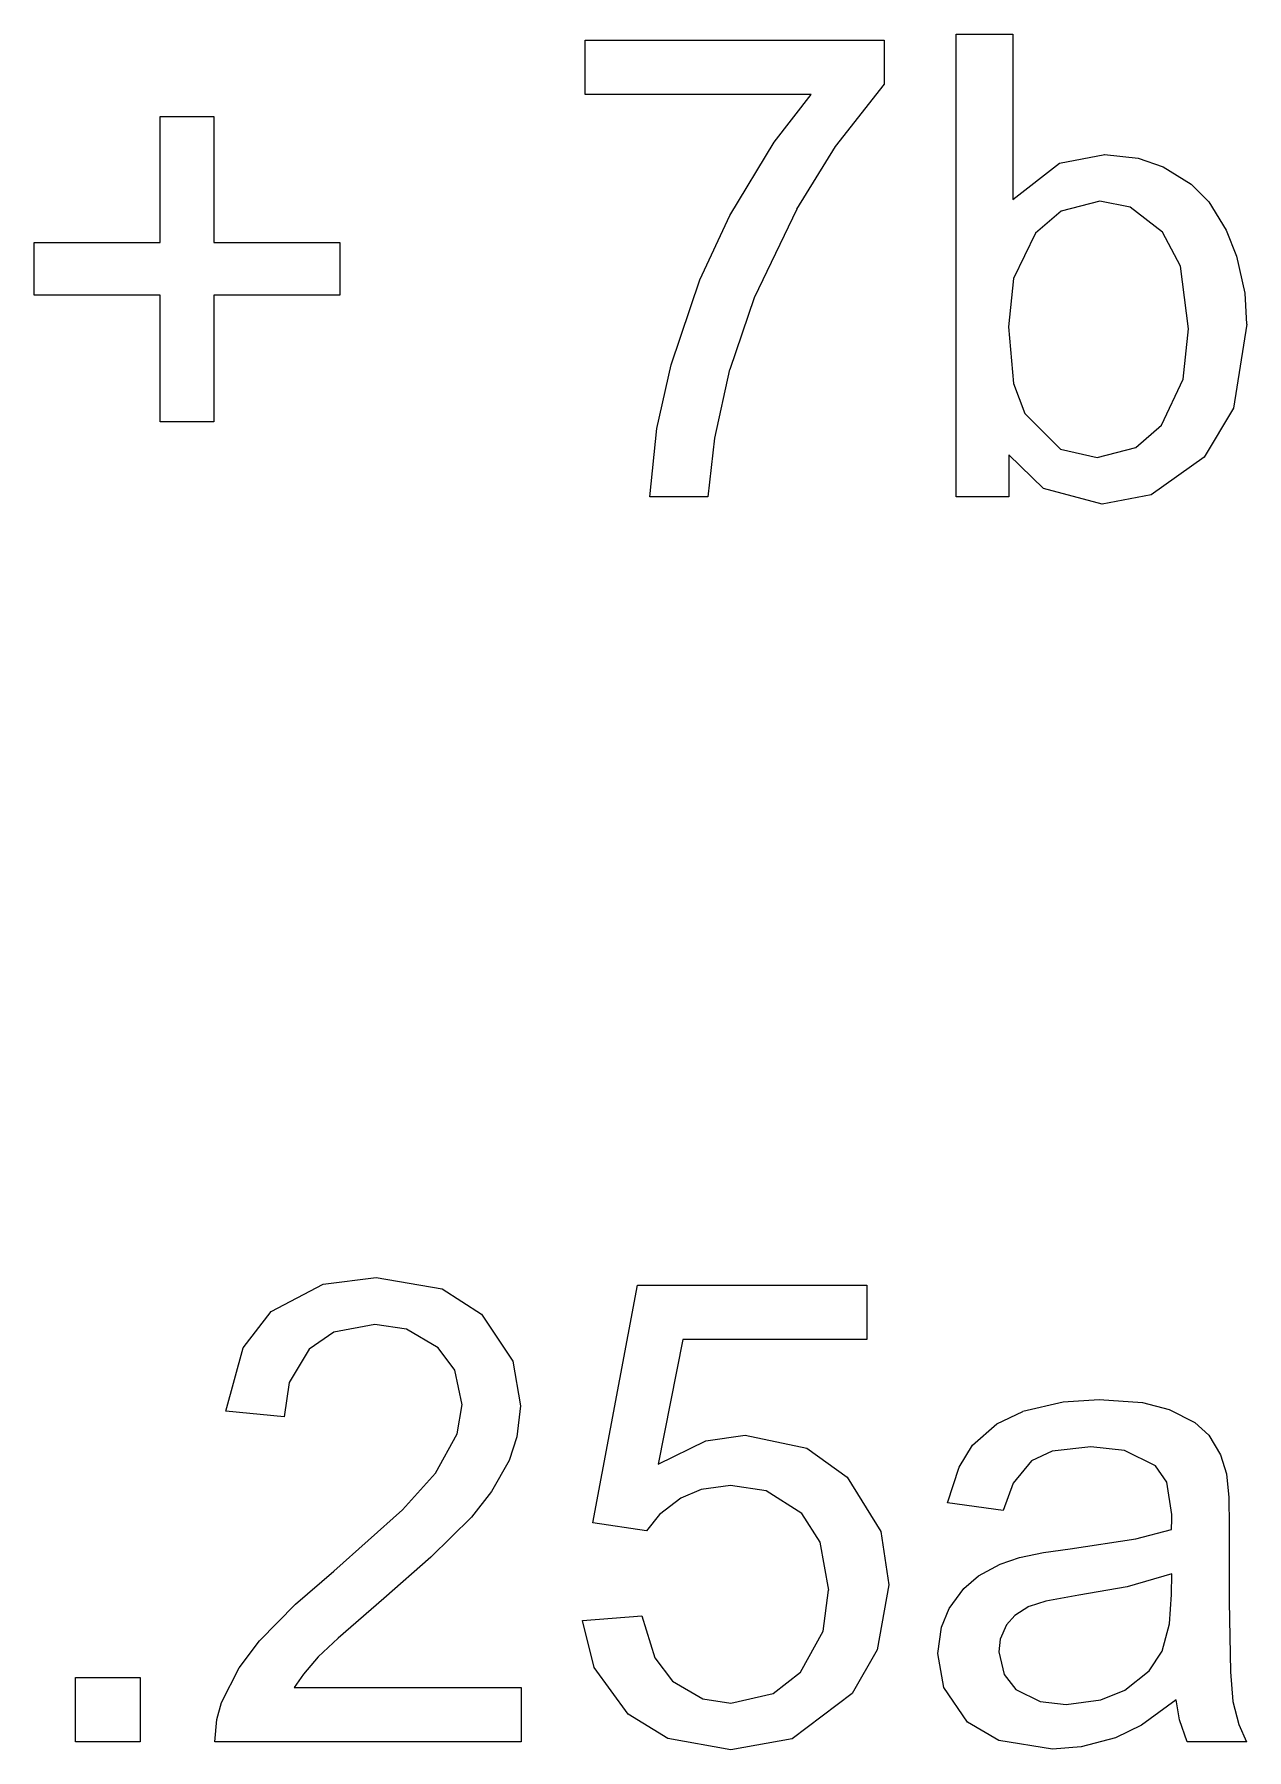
# Model space of a CAD drawing. Header units: millimetres. Extents: x -489 to 574, y -241 to 530.
# Drawn here: x -337.98 to -314.14, y -89.8 to -56.08 of the extents above; entities that cross this region are included whole.
import ezdxf

# ---------------------------------------------------------------- set-up
doc = ezdxf.new("R2010")
doc.units = ezdxf.units.MM
doc.layers.add('01_线宽0.15', color=7, linetype='Continuous')
doc.layers.add('实填充图层01', color=7, linetype='Continuous')

# ---------------------------------------------------------------- blocks, each defined once
blk = doc.blocks.new('图块1045_无名图块')
at = {"layer": '实填充图层01'}
for p, q in [((0.861, 1.229), (-0.107, 0.003)), ((-0.107, 0.003), (-0.861, -1.229))]:
    blk.add_line(p, q, dxfattribs=at)
blk = doc.blocks.new('图块1046_无名图块')
at = {"layer": '实填充图层01'}
for p, q in [((0.659, 1.578), (-0.175, -0.167)), ((-0.175, -0.167), (-0.659, -1.578))]:
    blk.add_line(p, q, dxfattribs=at)
blk = doc.blocks.new('图块1047_无名图块')
at = {"layer": '实填充图层01'}
for p, q in [((0.214, 1.251), (-0.085, -0.096)), ((-0.085, -0.096), (-0.214, -1.251))]:
    blk.add_line(p, q, dxfattribs=at)
blk = doc.blocks.new('图块1048_无名图块')
at = {"layer": '实填充图层01'}
for p, q in [((-0.069, 0.045), (0.211, 1.298)), ((-0.211, -1.298), (-0.069, 0.045))]:
    blk.add_line(p, q, dxfattribs=at)
blk = doc.blocks.new('图块1049_无名图块')
at = {"layer": '实填充图层01'}
for p, q in [((-0.017, 0.203), (0.577, 1.468)), ((-0.577, -1.468), (-0.017, 0.203))]:
    blk.add_line(p, q, dxfattribs=at)
blk = doc.blocks.new('图块1050_无名图块')
at = {"layer": '实填充图层01'}
for p, q in [((0.072, 0.252), (0.8, 1.191)), ((-0.8, -1.191), (0.072, 0.252))]:
    blk.add_line(p, q, dxfattribs=at)
blk = doc.blocks.new('图块1051_无名图块')
at = {"layer": '实填充图层01'}
for p, q in [((0.012, 0.27), (0.903, 0.441)), ((-0.903, -0.441), (0.012, 0.27))]:
    blk.add_line(p, q, dxfattribs=at)
blk = doc.blocks.new('图块1052_无名图块')
at = {"layer": '实填充图层01'}
for p, q in [((-0.576, 0.122), (0.085, 0.046)), ((0.085, 0.046), (0.576, -0.122))]:
    blk.add_line(p, q, dxfattribs=at)
blk = doc.blocks.new('图块1053_无名图块')
at = {"layer": '实填充图层01'}
for p, q in [((-0.447, 0.344), (0.1, 0.007)), ((0.1, 0.007), (0.447, -0.344))]:
    blk.add_line(p, q, dxfattribs=at)
blk = doc.blocks.new('图块1054_无名图块')
at = {"layer": '实填充图层01'}
for p, q in [((-0.274, 0.534), (0.07, -0.02)), ((0.07, -0.02), (0.274, -0.534))]:
    blk.add_line(p, q, dxfattribs=at)
blk = doc.blocks.new('图块1055_无名图块')
at = {"layer": '实填充图层01'}
for p, q in [((-0.099, 0.668), (0.061, -0.058)), ((0.061, -0.058), (0.099, -0.668))]:
    blk.add_line(p, q, dxfattribs=at)
blk = doc.blocks.new('图块1056_无名图块')
at = {"layer": '实填充图层01'}
for p, q in [((0.418, 1.306), (0.155, -0.346)), ((0.155, -0.346), (-0.418, -1.306))]:
    blk.add_line(p, q, dxfattribs=at)
blk = doc.blocks.new('图块1057_无名图块')
at = {"layer": '实填充图层01'}
for p, q in [((1.004, 0.461), (-0.038, -0.283)), ((-0.038, -0.283), (-1.004, -0.461))]:
    blk.add_line(p, q, dxfattribs=at)
blk = doc.blocks.new('图块1058_无名图块')
at = {"layer": '实填充图层01'}
for p, q in [((-0.233, -0.18), (-0.915, 0.485)), ((0.915, -0.485), (-0.233, -0.18))]:
    blk.add_line(p, q, dxfattribs=at)
blk = doc.blocks.new('图块1059_无名图块')
at = {"layer": '实填充图层01'}
for p, q in [((-0.161, 0.854), (-0.06, -0.264)), ((-0.06, -0.264), (0.161, -0.854))]:
    blk.add_line(p, q, dxfattribs=at)
blk = doc.blocks.new('图块1060_无名图块')
at = {"layer": '实填充图层01'}
for p, q in [((-0.712, 0.431), (-0.006, -0.264)), ((-0.006, -0.264), (0.712, -0.431))]:
    blk.add_line(p, q, dxfattribs=at)
blk = doc.blocks.new('图块1061_无名图块')
at = {"layer": '实填充图层01'}
for p, q in [((0.126, -0.118), (0.632, 0.318)), ((-0.632, -0.318), (0.126, -0.118))]:
    blk.add_line(p, q, dxfattribs=at)
blk = doc.blocks.new('图块1062_无名图块')
at = {"layer": '实填充图层01'}
for p, q in [((0.163, -0.04), (0.267, 0.946)), ((-0.267, -0.946), (0.163, -0.04))]:
    blk.add_line(p, q, dxfattribs=at)
blk = doc.blocks.new('图块1063_无名图块')
at = {"layer": '实填充图层01'}
for p, q in [((0.095, 0.281), (-0.255, 0.95)), ((0.255, -0.95), (0.095, 0.281))]:
    blk.add_line(p, q, dxfattribs=at)
blk = doc.blocks.new('图块1064_无名图块')
at = {"layer": '实填充图层01'}
for p, q in [((-0.022, 0.188), (-0.618, 0.307)), ((0.618, -0.307), (-0.022, 0.188))]:
    blk.add_line(p, q, dxfattribs=at)
blk = doc.blocks.new('图块1065_无名图块')
at = {"layer": '实填充图层01'}
for p, q in [((-0.126, 0.118), (-0.632, -0.317)), ((0.632, 0.317), (-0.126, 0.118))]:
    blk.add_line(p, q, dxfattribs=at)
blk = doc.blocks.new('图块1066_无名图块')
at = {"layer": '实填充图层01'}
for p, q in [((0.267, 0.919), (-0.163, 0.03)), ((-0.163, 0.03), (-0.267, -0.919))]:
    blk.add_line(p, q, dxfattribs=at)
blk = doc.blocks.new('图块1106_无名图块')
at = {"layer": '实填充图层01'}
for p, q in [((0.861, 1.229), (-0.107, 0.003)), ((-0.107, 0.003), (-0.861, -1.229))]:
    blk.add_line(p, q, dxfattribs=at)
blk = doc.blocks.new('图块1107_无名图块')
at = {"layer": '实填充图层01'}
for p, q in [((0.659, 1.578), (-0.175, -0.167)), ((-0.175, -0.167), (-0.659, -1.578))]:
    blk.add_line(p, q, dxfattribs=at)
blk = doc.blocks.new('图块1108_无名图块')
at = {"layer": '实填充图层01'}
for p, q in [((0.214, 1.251), (-0.085, -0.096)), ((-0.085, -0.096), (-0.214, -1.251))]:
    blk.add_line(p, q, dxfattribs=at)
blk = doc.blocks.new('图块1109_无名图块')
at = {"layer": '实填充图层01'}
for p, q in [((-0.069, 0.045), (0.211, 1.298)), ((-0.211, -1.298), (-0.069, 0.045))]:
    blk.add_line(p, q, dxfattribs=at)
blk = doc.blocks.new('图块1110_无名图块')
at = {"layer": '实填充图层01'}
for p, q in [((-0.017, 0.203), (0.577, 1.468)), ((-0.577, -1.468), (-0.017, 0.203))]:
    blk.add_line(p, q, dxfattribs=at)
blk = doc.blocks.new('图块1111_无名图块')
at = {"layer": '实填充图层01'}
for p, q in [((0.072, 0.252), (0.8, 1.191)), ((-0.8, -1.191), (0.072, 0.252))]:
    blk.add_line(p, q, dxfattribs=at)
blk = doc.blocks.new('图块1112_无名图块')
at = {"layer": '实填充图层01'}
for p, q in [((0.012, 0.27), (0.903, 0.441)), ((-0.903, -0.441), (0.012, 0.27))]:
    blk.add_line(p, q, dxfattribs=at)
blk = doc.blocks.new('图块1113_无名图块')
at = {"layer": '实填充图层01'}
for p, q in [((-0.576, 0.122), (0.085, 0.046)), ((0.085, 0.046), (0.576, -0.122))]:
    blk.add_line(p, q, dxfattribs=at)
blk = doc.blocks.new('图块1114_无名图块')
at = {"layer": '实填充图层01'}
for p, q in [((-0.447, 0.344), (0.1, 0.007)), ((0.1, 0.007), (0.447, -0.344))]:
    blk.add_line(p, q, dxfattribs=at)
blk = doc.blocks.new('图块1115_无名图块')
at = {"layer": '实填充图层01'}
for p, q in [((-0.274, 0.534), (0.07, -0.02)), ((0.07, -0.02), (0.274, -0.534))]:
    blk.add_line(p, q, dxfattribs=at)
blk = doc.blocks.new('图块1116_无名图块')
at = {"layer": '实填充图层01'}
for p, q in [((-0.099, 0.668), (0.061, -0.058)), ((0.061, -0.058), (0.099, -0.668))]:
    blk.add_line(p, q, dxfattribs=at)
blk = doc.blocks.new('图块1117_无名图块')
at = {"layer": '实填充图层01'}
for p, q in [((0.418, 1.306), (0.155, -0.346)), ((0.155, -0.346), (-0.418, -1.306))]:
    blk.add_line(p, q, dxfattribs=at)
blk = doc.blocks.new('图块1118_无名图块')
at = {"layer": '实填充图层01'}
for p, q in [((1.004, 0.461), (-0.038, -0.283)), ((-0.038, -0.283), (-1.004, -0.461))]:
    blk.add_line(p, q, dxfattribs=at)
blk = doc.blocks.new('图块1119_无名图块')
at = {"layer": '实填充图层01'}
for p, q in [((-0.233, -0.18), (-0.915, 0.485)), ((0.915, -0.485), (-0.233, -0.18))]:
    blk.add_line(p, q, dxfattribs=at)
blk = doc.blocks.new('图块1120_无名图块')
at = {"layer": '实填充图层01'}
for p, q in [((-0.161, 0.854), (-0.06, -0.264)), ((-0.06, -0.264), (0.161, -0.854))]:
    blk.add_line(p, q, dxfattribs=at)
blk = doc.blocks.new('图块1121_无名图块')
at = {"layer": '实填充图层01'}
for p, q in [((-0.712, 0.431), (-0.006, -0.264)), ((-0.006, -0.264), (0.712, -0.431))]:
    blk.add_line(p, q, dxfattribs=at)
blk = doc.blocks.new('图块1122_无名图块')
at = {"layer": '实填充图层01'}
for p, q in [((0.126, -0.118), (0.632, 0.318)), ((-0.632, -0.318), (0.126, -0.118))]:
    blk.add_line(p, q, dxfattribs=at)
blk = doc.blocks.new('图块1123_无名图块')
at = {"layer": '实填充图层01'}
for p, q in [((0.163, -0.04), (0.267, 0.946)), ((-0.267, -0.946), (0.163, -0.04))]:
    blk.add_line(p, q, dxfattribs=at)
blk = doc.blocks.new('图块1124_无名图块')
at = {"layer": '实填充图层01'}
for p, q in [((0.095, 0.281), (-0.255, 0.95)), ((0.255, -0.95), (0.095, 0.281))]:
    blk.add_line(p, q, dxfattribs=at)
blk = doc.blocks.new('图块1125_无名图块')
at = {"layer": '实填充图层01'}
for p, q in [((-0.022, 0.188), (-0.618, 0.307)), ((0.618, -0.307), (-0.022, 0.188))]:
    blk.add_line(p, q, dxfattribs=at)
blk = doc.blocks.new('图块1126_无名图块')
at = {"layer": '实填充图层01'}
for p, q in [((-0.126, 0.118), (-0.632, -0.317)), ((0.632, 0.317), (-0.126, 0.118))]:
    blk.add_line(p, q, dxfattribs=at)
blk = doc.blocks.new('图块1127_无名图块')
at = {"layer": '实填充图层01'}
for p, q in [((0.267, 0.919), (-0.163, 0.03)), ((-0.163, 0.03), (-0.267, -0.919))]:
    blk.add_line(p, q, dxfattribs=at)
blk = doc.blocks.new('图块1263_无名图块')
at = {"layer": '实填充图层01'}
for p, q in [((-0.03, 0.054), (0.066, 0.388)), ((-0.066, -0.388), (-0.03, 0.054))]:
    blk.add_line(p, q, dxfattribs=at)
blk = doc.blocks.new('图块1264_无名图块')
at = {"layer": '实填充图层01'}
for p, q in [((-0.024, 0.077), (0.371, 0.604)), ((-0.371, -0.604), (-0.024, 0.077))]:
    blk.add_line(p, q, dxfattribs=at)
blk = doc.blocks.new('图块1265_无名图块')
at = {"layer": '实填充图层01'}
for p, q in [((-0.02, 0.037), (0.73, 0.686)), ((-0.73, -0.686), (-0.02, 0.037))]:
    blk.add_line(p, q, dxfattribs=at)
blk = doc.blocks.new('图块1266_无名图块')
at = {"layer": '实填充图层01'}
for p, q in [((0.355, 0.24), (1.001, 0.963)), ((-1.001, -0.963), (0.355, 0.24))]:
    blk.add_line(p, q, dxfattribs=at)
blk = doc.blocks.new('图块1267_无名图块')
at = {"layer": '实填充图层01'}
for p, q in [((0.161, 0.1), (0.263, 0.673)), ((-0.263, -0.673), (0.161, 0.1))]:
    blk.add_line(p, q, dxfattribs=at)
blk = doc.blocks.new('图块1268_无名图块')
at = {"layer": '实填充图层01'}
for p, q in [((0.089, 0.118), (-0.238, 0.56)), ((0.238, -0.56), (0.089, 0.118))]:
    blk.add_line(p, q, dxfattribs=at)
blk = doc.blocks.new('图块1269_无名图块')
at = {"layer": '实填充图层01'}
for p, q in [((-0.003, 0.139), (-0.621, 0.228)), ((0.621, -0.228), (-0.003, 0.139))]:
    blk.add_line(p, q, dxfattribs=at)
blk = doc.blocks.new('图块1270_无名图块')
at = {"layer": '实填充图层01'}
for p, q in [((-0.158, 0.09), (-0.648, -0.241)), ((0.648, 0.241), (-0.158, 0.09))]:
    blk.add_line(p, q, dxfattribs=at)
blk = doc.blocks.new('图块1271_无名图块')
at = {"layer": '实填充图层01'}
for p, q in [((0.246, 0.667), (-0.148, 0.012)), ((-0.148, 0.012), (-0.246, -0.667))]:
    blk.add_line(p, q, dxfattribs=at)
blk = doc.blocks.new('图块1272_无名图块')
at = {"layer": '实填充图层01'}
for p, q in [((-0.107, 0.268), (0.443, 0.978)), ((-0.443, -0.978), (-0.107, 0.268))]:
    blk.add_line(p, q, dxfattribs=at)
blk = doc.blocks.new('图块1273_无名图块')
at = {"layer": '实填充图层01'}
for p, q in [((-1.034, -0.337), (-0.006, 0.206)), ((-0.006, 0.206), (1.034, 0.337))]:
    blk.add_line(p, q, dxfattribs=at)
blk = doc.blocks.new('图块1274_无名图块')
at = {"layer": '实填充图层01'}
for p, q in [((-1.036, 0.363), (0.259, 0.136)), ((0.259, 0.136), (1.036, -0.363))]:
    blk.add_line(p, q, dxfattribs=at)
blk = doc.blocks.new('图块1275_无名图块')
at = {"layer": '实填充图层01'}
for p, q in [((-0.382, 0.901), (0.234, -0.023)), ((0.234, -0.023), (0.382, -0.901))]:
    blk.add_line(p, q, dxfattribs=at)
blk = doc.blocks.new('图块1276_无名图块')
at = {"layer": '实填充图层01'}
for p, q in [((0.112, 0.537), (0.042, -0.069)), ((0.042, -0.069), (-0.112, -0.537))]:
    blk.add_line(p, q, dxfattribs=at)
blk = doc.blocks.new('图块1277_无名图块')
at = {"layer": '实填充图层01'}
for p, q in [((0.37, 0.557), (0.028, -0.053)), ((0.028, -0.053), (-0.37, -0.557))]:
    blk.add_line(p, q, dxfattribs=at)
blk = doc.blocks.new('图块1278_无名图块')
at = {"layer": '实填充图层01'}
for p, q in [((0.86, 0.8), (0.064, 0.011)), ((0.064, 0.011), (-0.86, -0.8))]:
    blk.add_line(p, q, dxfattribs=at)
blk = doc.blocks.new('图块1279_无名图块')
at = {"layer": '实填充图层01'}
for p, q in [((0.647, 0.573), (-0.255, -0.202)), ((-0.255, -0.202), (-0.647, -0.573))]:
    blk.add_line(p, q, dxfattribs=at)
blk = doc.blocks.new('图块1280_无名图块')
at = {"layer": '实填充图层01'}
for p, q in [((0.236, 0.303), (-0.053, -0.036)), ((-0.053, -0.036), (-0.236, -0.303))]:
    blk.add_line(p, q, dxfattribs=at)
blk = doc.blocks.new('图块1281_无名图块')
at = {"layer": '实填充图层01'}
for p, q in [((-0.301, 0.642), (-0.048, -0.181)), ((-0.048, -0.181), (0.301, -0.642))]:
    blk.add_line(p, q, dxfattribs=at)
blk = doc.blocks.new('图块1282_无名图块')
at = {"layer": '实填充图层01'}
for p, q in [((-0.574, 0.215), (0.018, -0.131)), ((0.018, -0.131), (0.574, -0.215))]:
    blk.add_line(p, q, dxfattribs=at)
blk = doc.blocks.new('图块1283_无名图块')
at = {"layer": '实填充图层01'}
for p, q in [((0.146, -0.113), (0.685, 0.304)), ((-0.685, -0.304), (0.146, -0.113))]:
    blk.add_line(p, q, dxfattribs=at)
blk = doc.blocks.new('图块1284_无名图块')
at = {"layer": '实填充图层01'}
for p, q in [((0.169, 0), (0.276, 0.806)), ((-0.276, -0.806), (0.169, 0))]:
    blk.add_line(p, q, dxfattribs=at)
blk = doc.blocks.new('图块1285_无名图块')
at = {"layer": '实填充图层01'}
for p, q in [((0.099, 0.19), (-0.265, 0.754)), ((0.265, -0.754), (0.099, 0.19))]:
    blk.add_line(p, q, dxfattribs=at)
blk = doc.blocks.new('图块1286_无名图块')
at = {"layer": '实填充图层01'}
for p, q in [((0, 0.169), (-0.702, 0.276)), ((0.702, -0.276), (0, 0.169))]:
    blk.add_line(p, q, dxfattribs=at)
blk = doc.blocks.new('图块1287_无名图块')
at = {"layer": '实填充图层01'}
for p, q in [((-0.086, 0.046), (-0.487, -0.124)), ((0.487, 0.124), (-0.086, 0.046))]:
    blk.add_line(p, q, dxfattribs=at)
blk = doc.blocks.new('图块1288_无名图块')
at = {"layer": '实填充图层01'}
for p, q in [((0.338, 0.321), (-0.085, -0.002)), ((-0.085, -0.002), (-0.338, -0.321))]:
    blk.add_line(p, q, dxfattribs=at)
blk = doc.blocks.new('图块1289_无名图块')
at = {"layer": '实填充图层01'}
for p, q in [((-0.856, -0.287), (0.083, 0.176)), ((0.083, 0.176), (0.856, 0.287))]:
    blk.add_line(p, q, dxfattribs=at)
blk = doc.blocks.new('图块1290_无名图块')
at = {"layer": '实填充图层01'}
for p, q in [((-1.002, 0.413), (0.212, 0.154)), ((0.212, 0.154), (1.002, -0.413))]:
    blk.add_line(p, q, dxfattribs=at)
blk = doc.blocks.new('图块1291_无名图块')
at = {"layer": '实填充图层01'}
for p, q in [((-0.408, 1.06), (0.25, -0.011)), ((0.25, -0.011), (0.408, -1.06))]:
    blk.add_line(p, q, dxfattribs=at)
blk = doc.blocks.new('图块1292_无名图块')
at = {"layer": '实填充图层01'}
for p, q in [((0.359, 1.067), (0.134, -0.211)), ((0.134, -0.211), (-0.359, -1.067))]:
    blk.add_line(p, q, dxfattribs=at)
blk = doc.blocks.new('图块1293_无名图块')
at = {"layer": '实填充图层01'}
for p, q in [((1.193, 0.552), (0.014, -0.339)), ((0.014, -0.339), (-1.193, -0.552))]:
    blk.add_line(p, q, dxfattribs=at)
blk = doc.blocks.new('图块1294_无名图块')
at = {"layer": '实填充图层01'}
for p, q in [((-0.233, -0.13), (-1.011, 0.348)), ((1.011, -0.348), (-0.233, -0.13))]:
    blk.add_line(p, q, dxfattribs=at)
blk = doc.blocks.new('图块1295_无名图块')
at = {"layer": '实填充图层01'}
for p, q in [((-0.22, -0.001), (-0.448, 0.922)), ((0.448, -0.922), (-0.22, -0.001))]:
    blk.add_line(p, q, dxfattribs=at)
blk = doc.blocks.new('图块1296_无名图块')
at = {"layer": '实填充图层01'}
for p, q in [((0.599, 0.374), (-0.084, -0.121)), ((-0.084, -0.121), (-0.599, -0.374))]:
    blk.add_line(p, q, dxfattribs=at)
blk = doc.blocks.new('图块1297_无名图块')
at = {"layer": '实填充图层01'}
for p, q in [((0.617, 0.109), (-0.053, -0.067)), ((-0.053, -0.067), (-0.617, -0.109))]:
    blk.add_line(p, q, dxfattribs=at)
blk = doc.blocks.new('图块1298_无名图块')
at = {"layer": '实填充图层01'}
for p, q in [((-0.224, -0.099), (-0.835, 0.265)), ((0.835, -0.265), (-0.224, -0.099))]:
    blk.add_line(p, q, dxfattribs=at)
blk = doc.blocks.new('图块1299_无名图块')
at = {"layer": '实填充图层01'}
for p, q in [((-0.179, 0.008), (-0.292, 0.675)), ((0.292, -0.675), (-0.179, 0.008))]:
    blk.add_line(p, q, dxfattribs=at)
blk = doc.blocks.new('图块1300_无名图块')
at = {"layer": '实填充图层01'}
for p, q in [((-0.041, 0.073), (0.11, 0.441)), ((-0.11, -0.441), (-0.041, 0.073))]:
    blk.add_line(p, q, dxfattribs=at)
blk = doc.blocks.new('图块1301_无名图块')
at = {"layer": '实填充图层01'}
for p, q in [((-0.289, -0.32), (0.002, 0.077)), ((0.002, 0.077), (0.289, 0.32))]:
    blk.add_line(p, q, dxfattribs=at)
blk = doc.blocks.new('图块1302_无名图块')
at = {"layer": '实填充图层01'}
for p, q in [((-0.402, -0.183), (0.026, 0.051)), ((0.026, 0.051), (0.402, 0.183))]:
    blk.add_line(p, q, dxfattribs=at)
blk = doc.blocks.new('图块1303_无名图块')
at = {"layer": '实填充图层01'}
for p, q in [((-0.497, -0.084), (-0.022, 0.011)), ((-0.022, 0.011), (0.497, 0.084))]:
    blk.add_line(p, q, dxfattribs=at)
blk = doc.blocks.new('图块1304_无名图块')
at = {"layer": '实填充图层01'}
for p, q in [((-0.997, -0.192), (0.296, 0.007)), ((0.296, 0.007), (0.997, 0.192))]:
    blk.add_line(p, q, dxfattribs=at)
blk = doc.blocks.new('图块1305_无名图块')
at = {"layer": '实填充图层01'}
for p, q in [((-0.003, -0.145), (0.002, 0.059)), ((0.002, 0.059), (0.003, 0.145))]:
    blk.add_line(p, q, dxfattribs=at)
blk = doc.blocks.new('图块1306_无名图块')
at = {"layer": '实填充图层01'}
for p, q in [((0.059, 0.156), (-0.159, 0.479)), ((0.159, -0.479), (0.059, 0.156))]:
    blk.add_line(p, q, dxfattribs=at)
blk = doc.blocks.new('图块1307_无名图块')
at = {"layer": '实填充图层01'}
for p, q in [((0.026, 0.116), (-0.637, 0.188)), ((0.637, -0.188), (0.026, 0.116))]:
    blk.add_line(p, q, dxfattribs=at)
blk = doc.blocks.new('图块1308_无名图块')
at = {"layer": '实填充图层01'}
for p, q in [((-0.173, 0.051), (-0.583, -0.139)), ((0.583, 0.139), (-0.173, 0.051))]:
    blk.add_line(p, q, dxfattribs=at)
blk = doc.blocks.new('图块1309_无名图块')
at = {"layer": '实填充图层01'}
for p, q in [((0.278, 0.49), (-0.082, 0.047)), ((-0.082, 0.047), (-0.278, -0.49))]:
    blk.add_line(p, q, dxfattribs=at)
blk = doc.blocks.new('图块1310_无名图块')
at = {"layer": '实填充图层01'}
for p, q in [((-0.018, 0.135), (0.245, 0.567)), ((-0.245, -0.567), (-0.018, 0.135))]:
    blk.add_line(p, q, dxfattribs=at)
blk = doc.blocks.new('图块1311_无名图块')
at = {"layer": '实填充图层01'}
for p, q in [((-0.495, -0.332), (-0.016, 0.088)), ((-0.016, 0.088), (0.495, 0.332))]:
    blk.add_line(p, q, dxfattribs=at)
blk = doc.blocks.new('图块1312_无名图块')
at = {"layer": '实填充图层01'}
for p, q in [((-0.749, -0.116), (0.039, 0.071)), ((0.039, 0.071), (0.749, 0.116))]:
    blk.add_line(p, q, dxfattribs=at)
blk = doc.blocks.new('图块1313_无名图块')
at = {"layer": '实填充图层01'}
for p, q in [((-0.688, 0.1), (0.16, 0.037)), ((0.16, 0.037), (0.688, -0.1))]:
    blk.add_line(p, q, dxfattribs=at)
blk = doc.blocks.new('图块1314_无名图块')
at = {"layer": '实填充图层01'}
for p, q in [((-0.388, 0.25), (0.116, -0.005)), ((0.116, -0.005), (0.388, -0.25))]:
    blk.add_line(p, q, dxfattribs=at)
blk = doc.blocks.new('图块1315_无名图块')
at = {"layer": '实填充图层01'}
for p, q in [((-0.175, 0.381), (0.057, -0.007)), ((0.057, -0.007), (0.175, -0.381))]:
    blk.add_line(p, q, dxfattribs=at)
blk = doc.blocks.new('图块1316_无名图块')
at = {"layer": '实填充图层01'}
for p, q in [((-0.027, 0.513), (0.017, 0.05)), ((0.017, 0.05), (0.027, -0.513))]:
    blk.add_line(p, q, dxfattribs=at)
blk = doc.blocks.new('图块1317_无名图块')
at = {"layer": '实填充图层01'}
for p, q in [((-0.035, 0.983), (-0.013, -0.398)), ((-0.013, -0.398), (0.035, -0.983))]:
    blk.add_line(p, q, dxfattribs=at)
blk = doc.blocks.new('图块1318_无名图块')
at = {"layer": '实填充图层01'}
for p, q in [((-0.136, 0.398), (-0.017, -0.056)), ((-0.017, -0.056), (0.136, -0.398))]:
    blk.add_line(p, q, dxfattribs=at)
blk = doc.blocks.new('图块1319_无名图块')
at = {"layer": '实填充图层01'}
for p, q in [((-0.043, 0.02), (-0.108, 0.413)), ((0.108, -0.413), (-0.043, 0.02))]:
    blk.add_line(p, q, dxfattribs=at)
blk = doc.blocks.new('图块1320_无名图块')
at = {"layer": '实填充图层01'}
for p, q in [((0.915, 0.21), (0.04, -0.044)), ((0.04, -0.044), (-0.915, -0.21))]:
    blk.add_line(p, q, dxfattribs=at)
blk = doc.blocks.new('图块1321_无名图块')
at = {"layer": '实填充图层01'}
for p, q in [((0.489, 0.111), (-0.159, -0.007)), ((-0.159, -0.007), (-0.489, -0.111))]:
    blk.add_line(p, q, dxfattribs=at)
blk = doc.blocks.new('图块1322_无名图块')
at = {"layer": '实填充图层01'}
for p, q in [((-0.058, 0.006), (-0.22, -0.18)), ((0.22, 0.18), (-0.058, 0.006))]:
    blk.add_line(p, q, dxfattribs=at)
blk = doc.blocks.new('图块1323_无名图块')
at = {"layer": '实填充图层01'}
for p, q in [((0.078, 0.265), (-0.048, -0.018)), ((-0.048, -0.018), (-0.078, -0.265))]:
    blk.add_line(p, q, dxfattribs=at)
blk = doc.blocks.new('图块1324_无名图块')
at = {"layer": '实填充图层01'}
for p, q in [((-0.169, 0.369), (-0.064, -0.08)), ((-0.064, -0.08), (0.169, -0.369))]:
    blk.add_line(p, q, dxfattribs=at)
blk = doc.blocks.new('图块1325_无名图块')
at = {"layer": '实填充图层01'}
for p, q in [((-0.495, 0.148), (-0.017, -0.091)), ((-0.017, -0.091), (0.495, -0.148))]:
    blk.add_line(p, q, dxfattribs=at)
blk = doc.blocks.new('图块1326_无名图块')
at = {"layer": '实填充图层01'}
for p, q in [((0.103, -0.053), (0.575, 0.141)), ((-0.575, -0.141), (0.103, -0.053))]:
    blk.add_line(p, q, dxfattribs=at)
blk = doc.blocks.new('图块1327_无名图块')
at = {"layer": '实填充图层01'}
for p, q in [((0.11, -0.005), (0.369, 0.383)), ((-0.369, -0.383), (0.11, -0.005))]:
    blk.add_line(p, q, dxfattribs=at)
blk = doc.blocks.new('图块1328_无名图块')
at = {"layer": '实填充图层01'}
for p, q in [((0.055, -0.021), (0.09, 0.556)), ((-0.09, -0.556), (0.055, -0.021))]:
    blk.add_line(p, q, dxfattribs=at)
blk = doc.blocks.new('图块1356_无名图块')
at = {"layer": '实填充图层01'}
for p, q in [((-0.03, 0.054), (0.066, 0.388)), ((-0.066, -0.388), (-0.03, 0.054))]:
    blk.add_line(p, q, dxfattribs=at)
blk = doc.blocks.new('图块1357_无名图块')
at = {"layer": '实填充图层01'}
for p, q in [((-0.024, 0.077), (0.371, 0.604)), ((-0.371, -0.604), (-0.024, 0.077))]:
    blk.add_line(p, q, dxfattribs=at)
blk = doc.blocks.new('图块1358_无名图块')
at = {"layer": '实填充图层01'}
for p, q in [((-0.02, 0.037), (0.73, 0.686)), ((-0.73, -0.686), (-0.02, 0.037))]:
    blk.add_line(p, q, dxfattribs=at)
blk = doc.blocks.new('图块1359_无名图块')
at = {"layer": '实填充图层01'}
for p, q in [((0.355, 0.24), (1.001, 0.963)), ((-1.001, -0.963), (0.355, 0.24))]:
    blk.add_line(p, q, dxfattribs=at)
blk = doc.blocks.new('图块1360_无名图块')
at = {"layer": '实填充图层01'}
for p, q in [((0.161, 0.1), (0.263, 0.673)), ((-0.263, -0.673), (0.161, 0.1))]:
    blk.add_line(p, q, dxfattribs=at)
blk = doc.blocks.new('图块1361_无名图块')
at = {"layer": '实填充图层01'}
for p, q in [((0.089, 0.118), (-0.238, 0.56)), ((0.238, -0.56), (0.089, 0.118))]:
    blk.add_line(p, q, dxfattribs=at)
blk = doc.blocks.new('图块1362_无名图块')
at = {"layer": '实填充图层01'}
for p, q in [((-0.003, 0.139), (-0.621, 0.228)), ((0.621, -0.228), (-0.003, 0.139))]:
    blk.add_line(p, q, dxfattribs=at)
blk = doc.blocks.new('图块1363_无名图块')
at = {"layer": '实填充图层01'}
for p, q in [((-0.158, 0.09), (-0.648, -0.241)), ((0.648, 0.241), (-0.158, 0.09))]:
    blk.add_line(p, q, dxfattribs=at)
blk = doc.blocks.new('图块1364_无名图块')
at = {"layer": '实填充图层01'}
for p, q in [((0.246, 0.667), (-0.148, 0.012)), ((-0.148, 0.012), (-0.246, -0.667))]:
    blk.add_line(p, q, dxfattribs=at)
blk = doc.blocks.new('图块1365_无名图块')
at = {"layer": '实填充图层01'}
for p, q in [((-0.107, 0.268), (0.443, 0.978)), ((-0.443, -0.978), (-0.107, 0.268))]:
    blk.add_line(p, q, dxfattribs=at)
blk = doc.blocks.new('图块1366_无名图块')
at = {"layer": '实填充图层01'}
for p, q in [((-1.034, -0.337), (-0.006, 0.206)), ((-0.006, 0.206), (1.034, 0.337))]:
    blk.add_line(p, q, dxfattribs=at)
blk = doc.blocks.new('图块1367_无名图块')
at = {"layer": '实填充图层01'}
for p, q in [((-1.036, 0.363), (0.259, 0.136)), ((0.259, 0.136), (1.036, -0.363))]:
    blk.add_line(p, q, dxfattribs=at)
blk = doc.blocks.new('图块1368_无名图块')
at = {"layer": '实填充图层01'}
for p, q in [((-0.382, 0.901), (0.234, -0.023)), ((0.234, -0.023), (0.382, -0.901))]:
    blk.add_line(p, q, dxfattribs=at)
blk = doc.blocks.new('图块1369_无名图块')
at = {"layer": '实填充图层01'}
for p, q in [((0.112, 0.537), (0.042, -0.069)), ((0.042, -0.069), (-0.112, -0.537))]:
    blk.add_line(p, q, dxfattribs=at)
blk = doc.blocks.new('图块1370_无名图块')
at = {"layer": '实填充图层01'}
for p, q in [((0.37, 0.557), (0.028, -0.053)), ((0.028, -0.053), (-0.37, -0.557))]:
    blk.add_line(p, q, dxfattribs=at)
blk = doc.blocks.new('图块1371_无名图块')
at = {"layer": '实填充图层01'}
for p, q in [((0.86, 0.8), (0.064, 0.011)), ((0.064, 0.011), (-0.86, -0.8))]:
    blk.add_line(p, q, dxfattribs=at)
blk = doc.blocks.new('图块1372_无名图块')
at = {"layer": '实填充图层01'}
for p, q in [((0.647, 0.573), (-0.255, -0.202)), ((-0.255, -0.202), (-0.647, -0.573))]:
    blk.add_line(p, q, dxfattribs=at)
blk = doc.blocks.new('图块1373_无名图块')
at = {"layer": '实填充图层01'}
for p, q in [((0.236, 0.303), (-0.053, -0.036)), ((-0.053, -0.036), (-0.236, -0.303))]:
    blk.add_line(p, q, dxfattribs=at)
blk = doc.blocks.new('图块1374_无名图块')
at = {"layer": '实填充图层01'}
for p, q in [((-0.301, 0.642), (-0.048, -0.181)), ((-0.048, -0.181), (0.301, -0.642))]:
    blk.add_line(p, q, dxfattribs=at)
blk = doc.blocks.new('图块1375_无名图块')
at = {"layer": '实填充图层01'}
for p, q in [((-0.574, 0.215), (0.018, -0.131)), ((0.018, -0.131), (0.574, -0.215))]:
    blk.add_line(p, q, dxfattribs=at)
blk = doc.blocks.new('图块1376_无名图块')
at = {"layer": '实填充图层01'}
for p, q in [((0.146, -0.113), (0.685, 0.304)), ((-0.685, -0.304), (0.146, -0.113))]:
    blk.add_line(p, q, dxfattribs=at)
blk = doc.blocks.new('图块1377_无名图块')
at = {"layer": '实填充图层01'}
for p, q in [((0.169, 0), (0.276, 0.806)), ((-0.276, -0.806), (0.169, 0))]:
    blk.add_line(p, q, dxfattribs=at)
blk = doc.blocks.new('图块1378_无名图块')
at = {"layer": '实填充图层01'}
for p, q in [((0.099, 0.19), (-0.265, 0.754)), ((0.265, -0.754), (0.099, 0.19))]:
    blk.add_line(p, q, dxfattribs=at)
blk = doc.blocks.new('图块1379_无名图块')
at = {"layer": '实填充图层01'}
for p, q in [((0, 0.169), (-0.702, 0.276)), ((0.702, -0.276), (0, 0.169))]:
    blk.add_line(p, q, dxfattribs=at)
blk = doc.blocks.new('图块1380_无名图块')
at = {"layer": '实填充图层01'}
for p, q in [((-0.086, 0.046), (-0.487, -0.124)), ((0.487, 0.124), (-0.086, 0.046))]:
    blk.add_line(p, q, dxfattribs=at)
blk = doc.blocks.new('图块1381_无名图块')
at = {"layer": '实填充图层01'}
for p, q in [((0.338, 0.321), (-0.085, -0.002)), ((-0.085, -0.002), (-0.338, -0.321))]:
    blk.add_line(p, q, dxfattribs=at)
blk = doc.blocks.new('图块1382_无名图块')
at = {"layer": '实填充图层01'}
for p, q in [((-0.856, -0.287), (0.083, 0.176)), ((0.083, 0.176), (0.856, 0.287))]:
    blk.add_line(p, q, dxfattribs=at)
blk = doc.blocks.new('图块1383_无名图块')
at = {"layer": '实填充图层01'}
for p, q in [((-1.002, 0.413), (0.212, 0.154)), ((0.212, 0.154), (1.002, -0.413))]:
    blk.add_line(p, q, dxfattribs=at)
blk = doc.blocks.new('图块1384_无名图块')
at = {"layer": '实填充图层01'}
for p, q in [((-0.408, 1.06), (0.25, -0.011)), ((0.25, -0.011), (0.408, -1.06))]:
    blk.add_line(p, q, dxfattribs=at)
blk = doc.blocks.new('图块1385_无名图块')
at = {"layer": '实填充图层01'}
for p, q in [((0.359, 1.067), (0.134, -0.211)), ((0.134, -0.211), (-0.359, -1.067))]:
    blk.add_line(p, q, dxfattribs=at)
blk = doc.blocks.new('图块1386_无名图块')
at = {"layer": '实填充图层01'}
for p, q in [((1.193, 0.552), (0.014, -0.339)), ((0.014, -0.339), (-1.193, -0.552))]:
    blk.add_line(p, q, dxfattribs=at)
blk = doc.blocks.new('图块1387_无名图块')
at = {"layer": '实填充图层01'}
for p, q in [((-0.233, -0.13), (-1.011, 0.348)), ((1.011, -0.348), (-0.233, -0.13))]:
    blk.add_line(p, q, dxfattribs=at)
blk = doc.blocks.new('图块1388_无名图块')
at = {"layer": '实填充图层01'}
for p, q in [((-0.22, -0.001), (-0.448, 0.922)), ((0.448, -0.922), (-0.22, -0.001))]:
    blk.add_line(p, q, dxfattribs=at)
blk = doc.blocks.new('图块1389_无名图块')
at = {"layer": '实填充图层01'}
for p, q in [((0.599, 0.374), (-0.084, -0.121)), ((-0.084, -0.121), (-0.599, -0.374))]:
    blk.add_line(p, q, dxfattribs=at)
blk = doc.blocks.new('图块1390_无名图块')
at = {"layer": '实填充图层01'}
for p, q in [((0.617, 0.109), (-0.053, -0.067)), ((-0.053, -0.067), (-0.617, -0.109))]:
    blk.add_line(p, q, dxfattribs=at)
blk = doc.blocks.new('图块1391_无名图块')
at = {"layer": '实填充图层01'}
for p, q in [((-0.224, -0.099), (-0.835, 0.265)), ((0.835, -0.265), (-0.224, -0.099))]:
    blk.add_line(p, q, dxfattribs=at)
blk = doc.blocks.new('图块1392_无名图块')
at = {"layer": '实填充图层01'}
for p, q in [((-0.179, 0.008), (-0.292, 0.675)), ((0.292, -0.675), (-0.179, 0.008))]:
    blk.add_line(p, q, dxfattribs=at)
blk = doc.blocks.new('图块1393_无名图块')
at = {"layer": '实填充图层01'}
for p, q in [((-0.041, 0.073), (0.11, 0.441)), ((-0.11, -0.441), (-0.041, 0.073))]:
    blk.add_line(p, q, dxfattribs=at)
blk = doc.blocks.new('图块1394_无名图块')
at = {"layer": '实填充图层01'}
for p, q in [((-0.289, -0.32), (0.002, 0.077)), ((0.002, 0.077), (0.289, 0.32))]:
    blk.add_line(p, q, dxfattribs=at)
blk = doc.blocks.new('图块1395_无名图块')
at = {"layer": '实填充图层01'}
for p, q in [((-0.402, -0.183), (0.026, 0.051)), ((0.026, 0.051), (0.402, 0.183))]:
    blk.add_line(p, q, dxfattribs=at)
blk = doc.blocks.new('图块1396_无名图块')
at = {"layer": '实填充图层01'}
for p, q in [((-0.497, -0.084), (-0.022, 0.011)), ((-0.022, 0.011), (0.497, 0.084))]:
    blk.add_line(p, q, dxfattribs=at)
blk = doc.blocks.new('图块1397_无名图块')
at = {"layer": '实填充图层01'}
for p, q in [((-0.997, -0.192), (0.296, 0.007)), ((0.296, 0.007), (0.997, 0.192))]:
    blk.add_line(p, q, dxfattribs=at)
blk = doc.blocks.new('图块1398_无名图块')
at = {"layer": '实填充图层01'}
for p, q in [((-0.003, -0.145), (0.002, 0.059)), ((0.002, 0.059), (0.003, 0.145))]:
    blk.add_line(p, q, dxfattribs=at)
blk = doc.blocks.new('图块1399_无名图块')
at = {"layer": '实填充图层01'}
for p, q in [((0.059, 0.156), (-0.159, 0.479)), ((0.159, -0.479), (0.059, 0.156))]:
    blk.add_line(p, q, dxfattribs=at)
blk = doc.blocks.new('图块1400_无名图块')
at = {"layer": '实填充图层01'}
for p, q in [((0.026, 0.116), (-0.637, 0.188)), ((0.637, -0.188), (0.026, 0.116))]:
    blk.add_line(p, q, dxfattribs=at)
blk = doc.blocks.new('图块1401_无名图块')
at = {"layer": '实填充图层01'}
for p, q in [((-0.173, 0.051), (-0.583, -0.139)), ((0.583, 0.139), (-0.173, 0.051))]:
    blk.add_line(p, q, dxfattribs=at)
blk = doc.blocks.new('图块1402_无名图块')
at = {"layer": '实填充图层01'}
for p, q in [((0.278, 0.49), (-0.082, 0.047)), ((-0.082, 0.047), (-0.278, -0.49))]:
    blk.add_line(p, q, dxfattribs=at)
blk = doc.blocks.new('图块1403_无名图块')
at = {"layer": '实填充图层01'}
for p, q in [((-0.018, 0.135), (0.245, 0.567)), ((-0.245, -0.567), (-0.018, 0.135))]:
    blk.add_line(p, q, dxfattribs=at)
blk = doc.blocks.new('图块1404_无名图块')
at = {"layer": '实填充图层01'}
for p, q in [((-0.495, -0.332), (-0.016, 0.088)), ((-0.016, 0.088), (0.495, 0.332))]:
    blk.add_line(p, q, dxfattribs=at)
blk = doc.blocks.new('图块1405_无名图块')
at = {"layer": '实填充图层01'}
for p, q in [((-0.749, -0.116), (0.039, 0.071)), ((0.039, 0.071), (0.749, 0.116))]:
    blk.add_line(p, q, dxfattribs=at)
blk = doc.blocks.new('图块1406_无名图块')
at = {"layer": '实填充图层01'}
for p, q in [((-0.688, 0.1), (0.16, 0.037)), ((0.16, 0.037), (0.688, -0.1))]:
    blk.add_line(p, q, dxfattribs=at)
blk = doc.blocks.new('图块1407_无名图块')
at = {"layer": '实填充图层01'}
for p, q in [((-0.388, 0.25), (0.116, -0.005)), ((0.116, -0.005), (0.388, -0.25))]:
    blk.add_line(p, q, dxfattribs=at)
blk = doc.blocks.new('图块1408_无名图块')
at = {"layer": '实填充图层01'}
for p, q in [((-0.175, 0.381), (0.057, -0.007)), ((0.057, -0.007), (0.175, -0.381))]:
    blk.add_line(p, q, dxfattribs=at)
blk = doc.blocks.new('图块1409_无名图块')
at = {"layer": '实填充图层01'}
for p, q in [((-0.027, 0.513), (0.017, 0.05)), ((0.017, 0.05), (0.027, -0.513))]:
    blk.add_line(p, q, dxfattribs=at)
blk = doc.blocks.new('图块1410_无名图块')
at = {"layer": '实填充图层01'}
for p, q in [((-0.035, 0.983), (-0.013, -0.398)), ((-0.013, -0.398), (0.035, -0.983))]:
    blk.add_line(p, q, dxfattribs=at)
blk = doc.blocks.new('图块1411_无名图块')
at = {"layer": '实填充图层01'}
for p, q in [((-0.136, 0.398), (-0.017, -0.056)), ((-0.017, -0.056), (0.136, -0.398))]:
    blk.add_line(p, q, dxfattribs=at)
blk = doc.blocks.new('图块1412_无名图块')
at = {"layer": '实填充图层01'}
for p, q in [((-0.043, 0.02), (-0.108, 0.413)), ((0.108, -0.413), (-0.043, 0.02))]:
    blk.add_line(p, q, dxfattribs=at)
blk = doc.blocks.new('图块1413_无名图块')
at = {"layer": '实填充图层01'}
for p, q in [((0.915, 0.21), (0.04, -0.044)), ((0.04, -0.044), (-0.915, -0.21))]:
    blk.add_line(p, q, dxfattribs=at)
blk = doc.blocks.new('图块1414_无名图块')
at = {"layer": '实填充图层01'}
for p, q in [((0.489, 0.111), (-0.159, -0.007)), ((-0.159, -0.007), (-0.489, -0.111))]:
    blk.add_line(p, q, dxfattribs=at)
blk = doc.blocks.new('图块1415_无名图块')
at = {"layer": '实填充图层01'}
for p, q in [((-0.058, 0.006), (-0.22, -0.18)), ((0.22, 0.18), (-0.058, 0.006))]:
    blk.add_line(p, q, dxfattribs=at)
blk = doc.blocks.new('图块1416_无名图块')
at = {"layer": '实填充图层01'}
for p, q in [((0.078, 0.265), (-0.048, -0.018)), ((-0.048, -0.018), (-0.078, -0.265))]:
    blk.add_line(p, q, dxfattribs=at)
blk = doc.blocks.new('图块1417_无名图块')
at = {"layer": '实填充图层01'}
for p, q in [((-0.169, 0.369), (-0.064, -0.08)), ((-0.064, -0.08), (0.169, -0.369))]:
    blk.add_line(p, q, dxfattribs=at)
blk = doc.blocks.new('图块1418_无名图块')
at = {"layer": '实填充图层01'}
for p, q in [((-0.495, 0.148), (-0.017, -0.091)), ((-0.017, -0.091), (0.495, -0.148))]:
    blk.add_line(p, q, dxfattribs=at)
blk = doc.blocks.new('图块1419_无名图块')
at = {"layer": '实填充图层01'}
for p, q in [((0.103, -0.053), (0.575, 0.141)), ((-0.575, -0.141), (0.103, -0.053))]:
    blk.add_line(p, q, dxfattribs=at)
blk = doc.blocks.new('图块1420_无名图块')
at = {"layer": '实填充图层01'}
for p, q in [((0.11, -0.005), (0.369, 0.383)), ((-0.369, -0.383), (0.11, -0.005))]:
    blk.add_line(p, q, dxfattribs=at)
blk = doc.blocks.new('图块1421_无名图块')
at = {"layer": '实填充图层01'}
for p, q in [((0.055, -0.021), (0.09, 0.556)), ((-0.09, -0.556), (0.055, -0.021))]:
    blk.add_line(p, q, dxfattribs=at)

msp = doc.modelspace()

# ---------------------------------------------------------------- linework, layer by layer
at = {"layer": '01_线宽0.15'}
for p, q in [((-327.148, -57.264), (-327.148, -56.198)), ((-327.148, -56.198), (-321.268, -56.198)), ((-327.148, -57.264), (-327.148, -56.198)), ((-327.148, -56.198), (-321.268, -56.198)), ((-321.268, -56.198), (-321.268, -57.061)), ((-321.268, -56.198), (-321.268, -57.061)), ((-319.856, -65.177), (-319.856, -56.083)), ((-319.856, -56.083), (-318.739, -56.083)), ((-319.856, -65.177), (-319.856, -56.083)), ((-319.856, -56.083), (-318.739, -56.083)), ((-318.739, -56.083), (-318.739, -59.328)), ((-318.739, -56.083), (-318.739, -59.328)), ((-322.703, -57.264), (-327.148, -57.264)), ((-322.703, -57.264), (-327.148, -57.264)), ((-335.503, -60.173), (-335.503, -57.696)), ((-335.503, -57.696), (-334.449, -57.696)), ((-335.503, -60.173), (-335.503, -57.696)), ((-335.503, -57.696), (-334.449, -57.696)), ((-334.449, -57.696), (-334.449, -60.173)), ((-334.449, -57.696), (-334.449, -60.173)), ((-337.979, -61.214), (-337.979, -60.173)), ((-337.979, -60.173), (-335.503, -60.173)), ((-337.979, -61.214), (-337.979, -60.173)), ((-337.979, -60.173), (-335.503, -60.173)), ((-334.449, -60.173), (-331.972, -60.173)), ((-334.449, -60.173), (-331.972, -60.173)), ((-331.972, -60.173), (-331.972, -61.214)), ((-331.972, -60.173), (-331.972, -61.214)), ((-335.503, -61.214), (-337.979, -61.214)), ((-335.503, -61.214), (-337.979, -61.214)), ((-335.503, -63.703), (-335.503, -61.214)), ((-335.503, -63.703), (-335.503, -61.214)), ((-331.972, -61.214), (-334.449, -61.214)), ((-334.449, -61.214), (-334.449, -63.703)), ((-331.972, -61.214), (-334.449, -61.214)), ((-334.449, -61.214), (-334.449, -63.703)), ((-334.449, -63.703), (-335.503, -63.703)), ((-334.449, -63.703), (-335.503, -63.703)), ((-318.815, -64.347), (-318.815, -65.177)), ((-318.815, -64.347), (-318.815, -65.177)), ((-324.735, -65.177), (-325.878, -65.177)), ((-324.735, -65.177), (-325.878, -65.177)), ((-318.815, -65.177), (-319.856, -65.177)), ((-318.815, -65.177), (-319.856, -65.177)), ((-326.996, -85.344), (-326.12, -80.67)), ((-326.996, -85.344), (-326.12, -80.67)), ((-326.12, -80.67), (-321.611, -80.67)), ((-326.12, -80.67), (-321.611, -80.67)), ((-321.611, -80.67), (-321.611, -81.737)), ((-321.611, -80.67), (-321.611, -81.737)), ((-325.229, -81.737), (-325.713, -84.19)), ((-325.229, -81.737), (-325.713, -84.19)), ((-321.611, -81.737), (-325.229, -81.737)), ((-321.611, -81.737), (-325.229, -81.737)), ((-333.069, -83.261), (-334.212, -83.146)), ((-333.069, -83.261), (-334.212, -83.146)), ((-318.929, -85.102), (-320.022, -84.95)), ((-318.929, -85.102), (-320.022, -84.95)), ((-325.942, -85.496), (-326.996, -85.344)), ((-325.942, -85.496), (-326.996, -85.344)), ((-314.484, -85.405), (-314.484, -86.887)), ((-314.484, -85.405), (-314.484, -86.887)), ((-315.621, -86.753), (-315.615, -86.347)), ((-315.621, -86.753), (-315.615, -86.347)), ((-327.199, -87.261), (-326.031, -87.172)), ((-327.199, -87.261), (-326.031, -87.172)), ((-337.169, -89.649), (-337.169, -88.379)), ((-337.169, -88.379), (-335.899, -88.379)), ((-337.169, -89.649), (-337.169, -88.379)), ((-337.169, -88.379), (-335.899, -88.379)), ((-335.899, -88.379), (-335.899, -89.649)), ((-335.899, -88.379), (-335.899, -89.649)), ((-332.872, -88.582), (-328.408, -88.582)), ((-332.872, -88.582), (-328.408, -88.582)), ((-328.408, -88.582), (-328.408, -89.649)), ((-328.408, -88.582), (-328.408, -89.649)), ((-335.899, -89.649), (-337.169, -89.649)), ((-335.899, -89.649), (-337.169, -89.649)), ((-328.408, -89.649), (-334.428, -89.649)), ((-328.408, -89.649), (-334.428, -89.649)), ((-314.141, -89.649), (-315.31, -89.649)), ((-314.141, -89.649), (-315.31, -89.649))]:
    msp.add_line(p, q, dxfattribs=at)

# ---------------------------------------------------------------- block references
for name, p in [('图块1050_无名图块', (-323.503, -58.455)), ('图块1111_无名图块', (-323.503, -58.455)), ('图块1045_无名图块', (-322.129, -58.29)), ('图块1106_无名图块', (-322.129, -58.29)), ('图块1051_无名图块', (-317.836, -58.887)), ('图块1112_无名图块', (-317.836, -58.887)), ('图块1052_无名图块', (-316.358, -58.567)), ('图块1113_无名图块', (-316.358, -58.567)), ('图块1053_无名图块', (-315.335, -59.033)), ('图块1114_无名图块', (-315.335, -59.033)), ('图块1049_无名图块', (-324.88, -61.114)), ('图块1110_无名图块', (-324.88, -61.114)), ('图块1046_无名图块', (-323.648, -61.097)), ('图块1107_无名图块', (-323.648, -61.097)), ('图块1065_无名图块', (-317.663, -59.677)), ('图块1126_无名图块', (-317.663, -59.677)), ('图块1064_无名图块', (-316.413, -59.667)), ('图块1125_无名图块', (-316.413, -59.667)), ('图块1054_无名图块', (-314.614, -59.911)), ('图块1115_无名图块', (-314.614, -59.911)), ('图块1066_无名图块', (-318.561, -60.914)), ('图块1127_无名图块', (-318.561, -60.914)), ('图块1063_无名图块', (-315.54, -60.924)), ('图块1124_无名图块', (-315.54, -60.924)), ('图块1055_无名图块', (-314.241, -61.114)), ('图块1116_无名图块', (-314.241, -61.114)), ('图块1059_无名图块', (-318.667, -62.686)), ('图块1120_无名图块', (-318.667, -62.686)), ('图块1062_无名图块', (-315.551, -62.821)), ('图块1123_无名图块', (-315.551, -62.821)), ('图块1056_无名图块', (-314.559, -63.087)), ('图块1117_无名图块', (-314.559, -63.087)), ('图块1048_无名图块', (-325.668, -63.879)), ('图块1109_无名图块', (-325.668, -63.879)), ('图块1047_无名图块', (-324.522, -63.926)), ('图块1108_无名图块', (-324.522, -63.926)), ('图块1060_无名图块', (-317.794, -63.971)), ('图块1121_无名图块', (-317.794, -63.971)), ('图块1061_无名图块', (-316.45, -64.084)), ('图块1122_无名图块', (-316.45, -64.084)), ('图块1058_无名图块', (-317.901, -64.832)), ('图块1119_无名图块', (-317.901, -64.832)), ('图块1057_无名图块', (-315.982, -64.855)), ('图块1118_无名图块', (-315.982, -64.855)), ('图块1273_无名图块', (-332.291, -80.854)), ('图块1366_无名图块', (-332.291, -80.854)), ('图块1274_无名图块', (-330.221, -80.88)), ('图块1367_无名图块', (-330.221, -80.88)), ('图块1272_无名图块', (-333.768, -82.168)), ('图块1365_无名图块', (-333.768, -82.168)), ('图块1275_无名图块', (-328.803, -82.144)), ('图块1368_无名图块', (-328.803, -82.144)), ('图块1270_无名图块', (-331.93, -81.686)), ('图块1363_无名图块', (-331.93, -81.686)), ('图块1269_无名图块', (-330.661, -81.672)), ('图块1362_无名图块', (-330.661, -81.672)), ('图块1271_无名图块', (-332.823, -82.594)), ('图块1364_无名图块', (-332.823, -82.594)), ('图块1268_无名图块', (-329.802, -82.46)), ('图块1361_无名图块', (-329.802, -82.46)), ('图块1312_无名图块', (-317.791, -83.034)), ('图块1405_无名图块', (-317.791, -83.034)), ('图块1313_无名图块', (-316.353, -83.017)), ('图块1406_无名图块', (-316.353, -83.017)), ('图块1267_无名图块', (-329.827, -83.692)), ('图块1360_无名图块', (-329.827, -83.692)), ('图块1276_无名图块', (-328.533, -83.581)), ('图块1369_无名图块', (-328.533, -83.581)), ('图块1311_无名图块', (-319.035, -83.483)), ('图块1404_无名图块', (-319.035, -83.483)), ('图块1314_无名图块', (-315.277, -83.367)), ('图块1407_无名图块', (-315.277, -83.367)), ('图块1289_无名图块', (-324.857, -83.903)), ('图块1382_无名图块', (-324.857, -83.903)), ('图块1290_无名图块', (-322.999, -84.029)), ('图块1383_无名图块', (-322.999, -84.029)), ('图块1315_无名图块', (-314.714, -83.997)), ('图块1408_无名图块', (-314.714, -83.997)), ('图块1310_无名图块', (-319.776, -84.383)), ('图块1403_无名图块', (-319.776, -84.383)), ('图块1308_无名图块', (-317.79, -83.984)), ('图块1401_无名图块', (-317.79, -83.984)), ('图块1307_无名图块', (-316.569, -84.033)), ('图块1400_无名图块', (-316.569, -84.033)), ('图块1277_无名图块', (-329.015, -84.675)), ('图块1370_无名图块', (-329.015, -84.675)), ('图块1309_无名图块', (-318.651, -84.612)), ('图块1402_无名图块', (-318.651, -84.612)), ('图块1306_无名图块', (-315.773, -84.701)), ('图块1399_无名图块', (-315.773, -84.701)), ('图块1266_无名图块', (-331.092, -85.329)), ('图块1359_无名图块', (-331.092, -85.329)), ('图块1287_无名图块', (-324.78, -84.731)), ('图块1380_无名图块', (-324.78, -84.731)), ('图块1286_无名图块', (-323.591, -84.883)), ('图块1379_无名图块', (-323.591, -84.883)), ('图块1291_无名图块', (-321.588, -85.502)), ('图块1384_无名图块', (-321.588, -85.502)), ('图块1316_无名图块', (-314.512, -84.892)), ('图块1409_无名图块', (-314.512, -84.892)), ('图块1288_无名图块', (-325.604, -85.175)), ('图块1381_无名图块', (-325.604, -85.175)), ('图块1278_无名图块', (-330.246, -86.031)), ('图块1371_无名图块', (-330.246, -86.031)), ('图块1285_无名图块', (-322.625, -85.913)), ('图块1378_无名图块', (-322.625, -85.913)), ('图块1305_无名图块', (-315.618, -85.326)), ('图块1398_无名图块', (-315.618, -85.326)), ('图块1304_无名图块', (-316.618, -85.662)), ('图块1397_无名图块', (-316.618, -85.662)), ('图块1303_无名图块', (-318.112, -85.937)), ('图块1396_无名图块', (-318.112, -85.937)), ('图块1265_无名图块', (-332.823, -86.978)), ('图块1358_无名图块', (-332.823, -86.978)), ('图块1302_无名图块', (-319.012, -86.204)), ('图块1395_无名图块', (-319.012, -86.204)), ('图块1292_无名图块', (-321.538, -87.63)), ('图块1385_无名图块', (-321.538, -87.63)), ('图块1301_无名图块', (-319.703, -86.707)), ('图块1394_无名图块', (-319.703, -86.707)), ('图块1320_无名图块', (-316.529, -86.556)), ('图块1413_无名图块', (-316.529, -86.556)), ('图块1279_无名图块', (-331.753, -87.404)), ('图块1372_无名图块', (-331.753, -87.404)), ('图块1284_无名图块', (-322.637, -87.473)), ('图块1377_无名图块', (-322.637, -87.473)), ('图块1322_无名图块', (-318.642, -87.168)), ('图块1415_无名图块', (-318.642, -87.168)), ('图块1321_无名图块', (-317.932, -86.877)), ('图块1414_无名图块', (-317.932, -86.877)), ('图块1328_无名图块', (-315.711, -87.309)), ('图块1421_无名图块', (-315.711, -87.309)), ('图块1317_无名图块', (-314.449, -87.87)), ('图块1410_无名图块', (-314.449, -87.87)), ('图块1295_无名图块', (-326.751, -88.183)), ('图块1388_无名图块', (-326.751, -88.183)), ('图块1281_无名图块', (-325.73, -87.815)), ('图块1374_无名图块', (-325.73, -87.815)), ('图块1300_无名图块', (-320.102, -87.468)), ('图块1393_无名图块', (-320.102, -87.468)), ('图块1264_无名图块', (-333.925, -88.268)), ('图块1357_无名图块', (-333.925, -88.268)), ('图块1323_无名图块', (-318.94, -87.613)), ('图块1416_无名图块', (-318.94, -87.613)), ('图块1280_无名图块', (-332.636, -88.279)), ('图块1373_无名图块', (-332.636, -88.279)), ('图块1299_无名图块', (-319.92, -88.584)), ('图块1392_无名图块', (-319.92, -88.584)), ('图块1324_无名图块', (-318.849, -88.246)), ('图块1417_无名图块', (-318.849, -88.246)), ('图块1327_无名图块', (-316.17, -88.248)), ('图块1420_无名图块', (-316.17, -88.248)), ('图块1283_无名图块', (-323.598, -88.583)), ('图块1376_无名图块', (-323.598, -88.583)), ('图块1282_无名图块', (-324.856, -88.672)), ('图块1375_无名图块', (-324.856, -88.672)), ('图块1325_无名图块', (-318.184, -88.764)), ('图块1418_无名图块', (-318.184, -88.764)), ('图块1326_无名图块', (-317.114, -88.771)), ('图块1419_无名图块', (-317.114, -88.771)), ('图块1263_无名图块', (-334.362, -89.26)), ('图块1356_无名图块', (-334.362, -89.26)), ('图块1293_无名图块', (-323.09, -89.249)), ('图块1386_无名图块', (-323.09, -89.249)), ('图块1296_无名图块', (-316.125, -89.197)), ('图块1389_无名图块', (-316.125, -89.197)), ('图块1319_无名图块', (-315.418, -89.236)), ('图块1412_无名图块', (-315.418, -89.236)), ('图块1318_无名图块', (-314.278, -89.251)), ('图块1411_无名图块', (-314.278, -89.251)), ('图块1294_无名图块', (-325.293, -89.453)), ('图块1387_无名图块', (-325.293, -89.453)), ('图块1298_无名图块', (-318.793, -89.524)), ('图块1391_无名图块', (-318.793, -89.524)), ('图块1297_无名图块', (-317.341, -89.68)), ('图块1390_无名图块', (-317.341, -89.68))]:
    msp.add_blockref(name, p)

doc.saveas('drawing.dxf')
